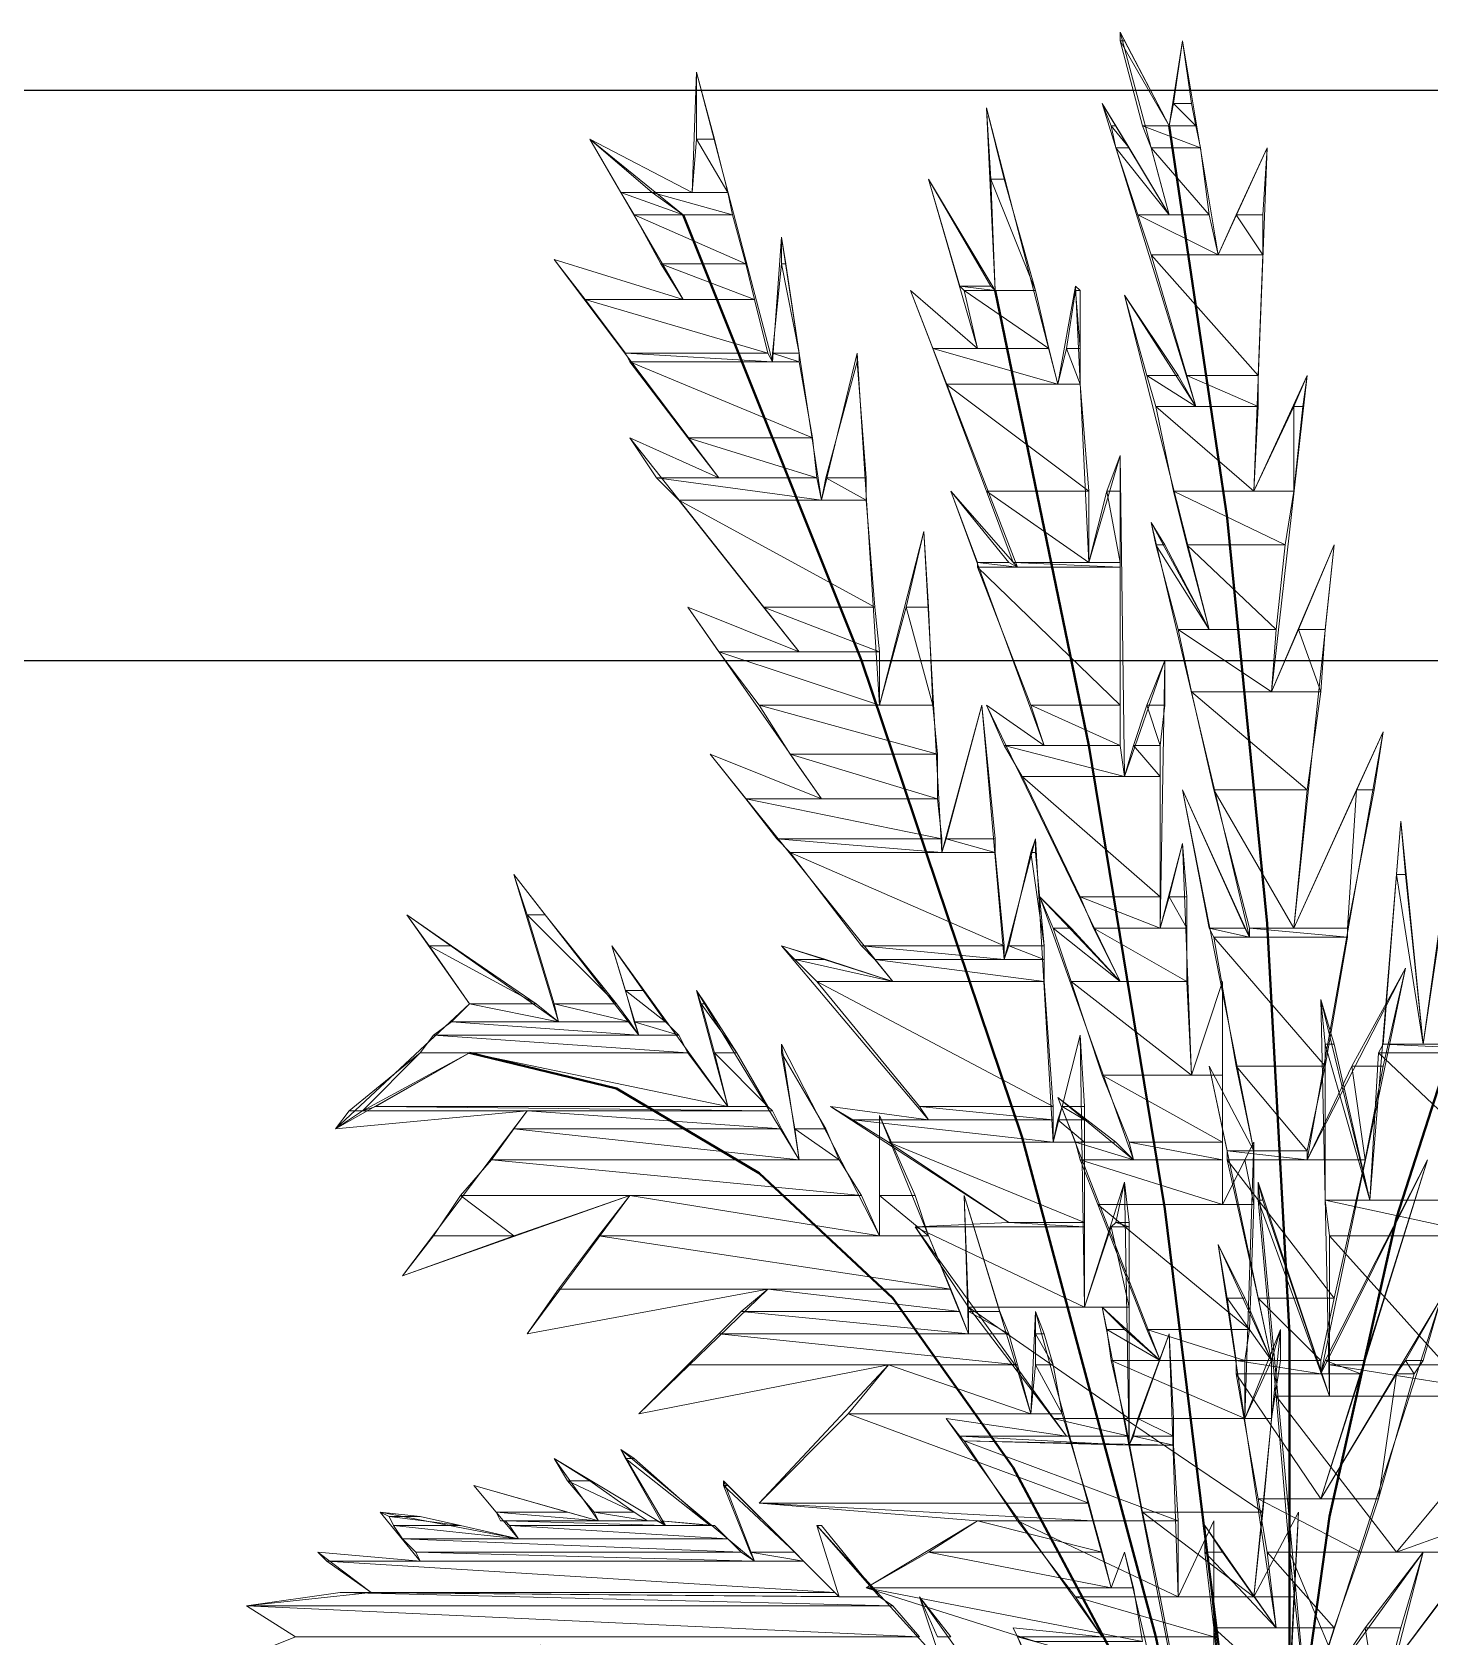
# Model space of a CAD drawing. Header units: inches. Extents: x 2 to 859, y 1 to 607.
# Drawn here: x 134.23 to 154.63, y 511.84 to 535.25 of the extents above; entities that cross this region are included whole.
import ezdxf

# ---------------------------------------------------------------- set-up
doc = ezdxf.new("R2010")
doc.units = ezdxf.units.IN
doc.header["$MEASUREMENT"] = 0
doc.layers.add('PDF_Geometry', color=7, linetype='Continuous', true_color=0x00b8b8)

msp = doc.modelspace()

# ---------------------------------------------------------------- linework, layer by layer
at = {"layer": 'PDF_Geometry', "color": 52, "lineweight": 20, "true_color": 0xdddd00}
for points in [[(150.825, 533.886), (150.11, 535.252), (150.825, 532.585), (149.85, 534.211), (151.215, 529.789), (150.175, 531.415), (151.411, 526.537), (150.565, 528.098), (151.996, 522.05), (151.02, 524.196), (152.061, 518.928), (151.411, 520.164), (152.321, 515.871), (151.541, 517.562), (152.386, 511.969), (151.346, 513.465), (152.256, 504.23), (154.532, 513.075), (152.841, 510.733), (154.792, 516.782), (153.036, 513.855), (154.597, 518.798), (153.036, 515.676), (154.272, 521.594), (152.841, 518.798), (153.947, 525.041), (152.646, 522.18), (153.232, 527.773), (152.321, 525.627), (152.841, 530.244), (152.061, 528.553), (152.256, 533.561), (151.541, 532), (151.02, 535.122), (150.825, 533.886)], [(151.476, 509.433), (151.476, 513.53), (150.955, 512.424), (150.825, 516.261), (150.24, 514.636), (150.175, 518.473), (149.59, 516.652), (149.525, 520.619), (149.134, 519.058), (148.874, 523.48), (148.419, 521.724), (148.094, 525.431), (147.508, 523.285), (147.248, 527.968), (146.598, 525.431), (146.273, 530.569), (145.752, 528.423), (145.167, 532.26), (145.037, 530.439), (143.931, 534.667), (143.866, 532.911), (142.371, 533.691), (143.736, 532.585)], [(143.736, 532.585), (142.371, 533.691), (143.736, 531.35), (141.85, 531.935), (144.257, 528.748), (142.956, 529.334), (145.427, 526.212), (143.801, 526.862), (145.752, 524.066), (144.127, 524.716), (146.793, 521.399), (145.167, 521.92), (147.313, 519.383), (145.883, 519.578), (148.484, 517.887), (147.118, 517.822), (149.329, 514.766), (147.573, 515.026), (149.85, 511.839), (148.549, 511.969), (152.256, 504.23)], [(152.841, 510.733), (152.126, 518.473), (153.167, 515.351), (153.036, 521.139), (153.752, 518.212), (154.207, 523.741), (154.532, 520.489), (155.313, 525.757)], [(156.678, 516.131), (154.142, 513.075), (155.768, 513.66), (152.971, 509.953)], [(148.809, 510.148), (147.183, 512.424), (147.508, 511.449), (145.687, 513.465), (146.013, 512.424), (144.322, 514.115), (144.777, 512.945), (142.826, 514.571), (143.476, 513.465), (141.85, 514.44), (142.501, 513.53), (140.68, 514.05), (141.33, 513.27), (139.314, 513.66), (139.899, 512.945), (138.403, 513.075), (139.184, 512.489), (137.363, 512.294), (138.078, 511.839), (136.127, 511.059)]]:
    msp.add_lwpolyline(points, dxfattribs=at)
at = {"layer": 'PDF_Geometry', "color": 52, "lineweight": 0, "true_color": 0xdddd00}
for points in [[(150.11, 535.252), (150.11, 535.122), (150.175, 535.122), (150.11, 535.252)], [(150.435, 533.886), (150.825, 533.886), (150.11, 535.122), (150.435, 533.886)], [(150.825, 533.886), (150.11, 535.122), (150.175, 535.122), (150.825, 533.886)], [(151.02, 535.122), (150.89, 534.211), (151.15, 534.211), (151.02, 535.122)], [(143.931, 534.667), (143.931, 533.691), (144.192, 533.691), (143.931, 534.667)], [(149.85, 534.211), (149.98, 533.886), (150.045, 533.886), (149.85, 534.211)], [(150.825, 533.886), (151.215, 533.886), (150.89, 534.211), (150.825, 533.886)], [(151.215, 533.886), (150.89, 534.211), (151.15, 534.211), (151.215, 533.886)], [(150.045, 533.561), (150.24, 533.561), (149.98, 533.886), (150.045, 533.561)], [(150.24, 533.561), (149.98, 533.886), (150.045, 533.886), (150.24, 533.561)], [(150.565, 533.561), (151.281, 533.561), (150.435, 533.886), (150.565, 533.561)], [(151.281, 533.561), (150.435, 533.886), (151.215, 533.886), (151.281, 533.561)], [(142.826, 532.911), (143.281, 532.911), (142.371, 533.691), (142.826, 532.911)], [(143.281, 532.911), (142.371, 533.691), (143.866, 532.911), (143.281, 532.911)], [(143.866, 532.911), (144.387, 532.911), (143.931, 533.691), (143.866, 532.911)], [(144.387, 532.911), (143.931, 533.691), (144.192, 533.691), (144.387, 532.911)], [(150.37, 532.585), (150.825, 532.585), (150.045, 533.561), (150.37, 532.585)], [(150.825, 532.585), (150.045, 533.561), (150.24, 533.561), (150.825, 532.585)], [(150.825, 532.585), (151.411, 532.585), (150.565, 533.561), (150.825, 532.585)], [(151.411, 532.585), (150.565, 533.561), (151.281, 533.561), (151.411, 532.585)], [(152.256, 533.561), (151.801, 532.585), (152.191, 532.585), (152.256, 533.561)], [(143.021, 532.585), (143.736, 532.585), (142.826, 532.911), (143.021, 532.585)], [(143.736, 532.585), (142.826, 532.911), (143.281, 532.911), (143.736, 532.585)], [(143.736, 532.585), (144.452, 532.585), (143.281, 532.911), (143.736, 532.585)], [(144.452, 532.585), (143.281, 532.911), (144.387, 532.911), (144.452, 532.585)], [(143.411, 531.87), (144.647, 531.87), (143.021, 532.585), (143.411, 531.87)], [(144.647, 531.87), (143.021, 532.585), (144.452, 532.585), (144.647, 531.87)], [(150.565, 532), (151.541, 532), (150.37, 532.585), (150.565, 532)], [(151.541, 532), (150.37, 532.585), (151.411, 532.585), (151.541, 532)], [(151.541, 532), (152.191, 532), (151.801, 532.585), (151.541, 532)], [(152.191, 532), (151.801, 532.585), (152.191, 532.585), (152.191, 532)], [(145.167, 532.26), (145.167, 531.87), (145.232, 531.87), (145.167, 532.26)], [(151.085, 530.244), (152.126, 530.244), (150.565, 532), (151.085, 530.244)], [(152.126, 530.244), (150.565, 532), (152.191, 532), (152.126, 530.244)], [(141.85, 531.935), (142.306, 531.35), (143.736, 531.35), (141.85, 531.935)], [(143.736, 531.35), (144.777, 531.35), (143.411, 531.87), (143.736, 531.35)], [(144.777, 531.35), (143.411, 531.87), (144.647, 531.87), (144.777, 531.35)], [(145.037, 530.569), (145.427, 530.569), (145.167, 531.87), (145.037, 530.569)], [(145.427, 530.569), (145.167, 531.87), (145.232, 531.87), (145.427, 530.569)], [(142.891, 530.569), (144.972, 530.569), (142.306, 531.35), (142.891, 530.569)], [(144.972, 530.569), (142.306, 531.35), (144.777, 531.35), (144.972, 530.569)], [(150.175, 531.415), (150.5, 530.244), (150.955, 530.244), (150.175, 531.415)], [(142.956, 530.439), (145.037, 530.439), (142.891, 530.569), (142.956, 530.439)], [(145.037, 530.439), (142.891, 530.569), (144.972, 530.569), (145.037, 530.439)], [(145.037, 530.439), (145.427, 530.439), (145.037, 530.569), (145.037, 530.439)], [(145.427, 530.439), (145.037, 530.569), (145.427, 530.569), (145.427, 530.439)], [(146.273, 530.569), (146.273, 530.439), (146.273, 530.439), (146.273, 530.569)], [(143.801, 529.334), (145.622, 529.334), (142.956, 530.439), (143.801, 529.334)], [(145.622, 529.334), (142.956, 530.439), (145.427, 530.439), (145.622, 529.334)], [(145.817, 528.748), (146.403, 528.748), (146.273, 530.439), (145.817, 528.748)], [(146.403, 528.748), (146.273, 530.439), (146.403, 528.748)], [(150.63, 529.789), (151.215, 529.789), (150.5, 530.244), (150.63, 529.789)], [(151.215, 529.789), (150.5, 530.244), (150.955, 530.244), (151.215, 529.789)], [(151.215, 529.789), (152.126, 529.789), (151.085, 530.244), (151.215, 529.789)], [(152.126, 529.789), (151.085, 530.244), (152.126, 530.244), (152.126, 529.789)], [(152.841, 530.244), (152.646, 529.789), (152.776, 529.789), (152.841, 530.244)], [(150.89, 528.553), (152.061, 528.553), (150.63, 529.789), (150.89, 528.553)], [(152.061, 528.553), (150.63, 529.789), (152.126, 529.789), (152.061, 528.553)], [(152.061, 528.553), (152.646, 528.553), (152.646, 529.789), (152.061, 528.553)], [(152.646, 528.553), (152.646, 529.789), (152.776, 529.789), (152.646, 528.553)], [(142.956, 529.334), (143.346, 528.748), (144.257, 528.748), (142.956, 529.334)], [(144.257, 528.748), (145.687, 528.748), (143.801, 529.334), (144.257, 528.748)], [(145.687, 528.748), (143.801, 529.334), (145.622, 529.334), (145.687, 528.748)], [(143.671, 528.423), (145.752, 528.423), (143.346, 528.748), (143.671, 528.423)], [(145.752, 528.423), (143.346, 528.748), (145.687, 528.748), (145.752, 528.423)], [(145.752, 528.423), (146.403, 528.423), (145.817, 528.748), (145.752, 528.423)], [(146.403, 528.423), (145.817, 528.748), (146.403, 528.748), (146.403, 528.423)], [(151.085, 527.773), (152.516, 527.773), (150.89, 528.553), (151.085, 527.773)], [(152.516, 527.773), (150.89, 528.553), (152.646, 528.553), (152.516, 527.773)], [(144.907, 526.862), (146.533, 526.862), (143.671, 528.423), (144.907, 526.862)], [(146.533, 526.862), (143.671, 528.423), (146.403, 528.423), (146.533, 526.862)], [(147.248, 527.968), (146.988, 526.862), (147.313, 526.862), (147.248, 527.968)], [(150.565, 528.098), (150.63, 527.773), (150.76, 527.773), (150.565, 528.098)], [(150.955, 526.537), (151.411, 526.537), (150.63, 527.773), (150.955, 526.537)], [(151.411, 526.537), (150.63, 527.773), (150.76, 527.773), (151.411, 526.537)], [(151.411, 526.537), (152.386, 526.537), (151.085, 527.773), (151.411, 526.537)], [(152.386, 526.537), (151.085, 527.773), (152.516, 527.773), (152.386, 526.537)], [(153.232, 527.773), (152.711, 526.537), (153.102, 526.537), (153.232, 527.773)], [(143.801, 526.862), (144.257, 526.212), (145.427, 526.212), (143.801, 526.862)], [(145.427, 526.212), (146.598, 526.212), (144.907, 526.862), (145.427, 526.212)], [(146.598, 526.212), (144.907, 526.862), (146.533, 526.862), (146.598, 526.212)], [(146.598, 525.432), (147.378, 525.432), (146.988, 526.862), (146.598, 525.432)], [(147.378, 525.432), (146.988, 526.862), (147.313, 526.862), (147.378, 525.432)], [(151.15, 525.627), (152.321, 525.627), (150.955, 526.537), (151.15, 525.627)], [(152.321, 525.627), (150.955, 526.537), (152.386, 526.537), (152.321, 525.627)], [(152.321, 525.627), (153.036, 525.627), (152.711, 526.537), (152.321, 525.627)], [(153.036, 525.627), (152.711, 526.537), (153.102, 526.537), (153.036, 525.627)], [(144.842, 525.432), (146.598, 525.432), (144.257, 526.212), (144.842, 525.432)], [(146.598, 525.432), (144.257, 526.212), (146.598, 526.212), (146.598, 525.432)], [(151.476, 524.196), (152.841, 524.196), (151.15, 525.627), (151.476, 524.196)], [(152.841, 524.196), (151.15, 525.627), (153.036, 525.627), (152.841, 524.196)], [(144.842, 525.432), (146.598, 525.432), (146.598, 525.432), (144.842, 525.432)], [(146.598, 525.432), (146.598, 525.432), (144.842, 525.432), (146.598, 525.432)], [(145.297, 524.716), (147.443, 524.716), (144.842, 525.431), (145.297, 524.716)], [(147.443, 524.716), (144.842, 525.431), (147.378, 525.431), (147.443, 524.716)], [(146.598, 525.432), (147.378, 525.432), (147.378, 525.432), (146.598, 525.432)], [(147.378, 525.432), (147.378, 525.432), (146.598, 525.432), (147.378, 525.432)], [(147.573, 523.48), (148.289, 523.48), (148.094, 525.432), (147.573, 523.48)], [(148.094, 525.432), (148.094, 525.432), (148.094, 525.432)], [(148.289, 523.48), (148.094, 525.432), (148.289, 523.48)], [(153.947, 525.041), (153.557, 524.196), (153.817, 524.196), (153.947, 525.041)], [(144.127, 524.716), (144.647, 524.066), (145.752, 524.066), (144.127, 524.716)], [(145.752, 524.066), (147.443, 524.066), (145.297, 524.716), (145.752, 524.066)], [(147.443, 524.066), (145.297, 524.716), (147.443, 524.716), (147.443, 524.066)], [(145.102, 523.48), (147.508, 523.48), (144.647, 524.066), (145.102, 523.48)], [(147.508, 523.48), (144.647, 524.066), (147.443, 524.066), (147.508, 523.48)], [(151.02, 524.196), (151.411, 522.18), (151.931, 522.18), (151.02, 524.196)], [(151.996, 522.18), (152.646, 522.18), (151.476, 524.196), (151.996, 522.18)], [(152.646, 522.18), (151.476, 524.196), (152.841, 524.196), (152.646, 522.18)], [(152.646, 522.18), (153.427, 522.18), (153.557, 524.196), (152.646, 522.18)], [(153.427, 522.18), (153.557, 524.196), (153.817, 524.196), (153.427, 522.18)], [(154.207, 523.741), (154.142, 522.96), (154.272, 522.96), (154.207, 523.741)], [(145.297, 523.285), (147.508, 523.285), (145.102, 523.48), (145.297, 523.285)], [(147.508, 523.285), (145.102, 523.48), (147.508, 523.48), (147.508, 523.285)], [(146.338, 521.92), (148.419, 521.92), (145.297, 523.285), (146.338, 521.92)], [(148.419, 521.92), (145.297, 523.285), (148.289, 523.285), (148.419, 521.92)], [(147.508, 523.285), (148.289, 523.285), (147.573, 523.48), (147.508, 523.285)], [(148.289, 523.285), (147.573, 523.48), (148.289, 523.48), (148.289, 523.285)], [(148.484, 521.92), (149.004, 521.92), (148.809, 523.285), (148.484, 521.92)], [(148.874, 523.48), (148.809, 523.285), (148.874, 523.285), (148.874, 523.48)], [(149.004, 521.92), (148.809, 523.285), (148.874, 523.285), (149.004, 521.92)], [(153.947, 520.489), (154.532, 520.489), (154.142, 522.96), (153.947, 520.489)], [(154.532, 520.489), (154.142, 522.96), (154.272, 522.96), (154.532, 520.489)], [(154.532, 520.489), (156.744, 520.489), (154.792, 522.375), (154.532, 520.489)], [(151.476, 522.05), (151.996, 522.05), (151.411, 522.18), (151.476, 522.05)], [(151.996, 522.05), (151.411, 522.18), (151.931, 522.18), (151.996, 522.05)], [(151.996, 522.05), (153.427, 522.05), (151.996, 522.18), (151.996, 522.05)], [(153.427, 522.05), (151.996, 522.18), (153.427, 522.18), (153.427, 522.05)], [(145.167, 521.92), (145.362, 521.724), (145.817, 521.724), (145.167, 521.92)], [(146.533, 521.724), (148.419, 521.724), (146.338, 521.92), (146.533, 521.724)], [(148.419, 521.724), (146.338, 521.92), (148.419, 521.92), (148.419, 521.724)], [(148.419, 521.724), (149.004, 521.724), (148.484, 521.92), (148.419, 521.724)], [(149.004, 521.724), (148.484, 521.92), (149.004, 521.92), (149.004, 521.724)], [(151.801, 520.164), (153.102, 520.164), (151.476, 522.05), (151.801, 520.164)], [(153.102, 520.164), (151.476, 522.05), (153.427, 522.05), (153.102, 520.164)], [(145.687, 521.399), (146.793, 521.399), (145.362, 521.724), (145.687, 521.399)], [(146.793, 521.399), (145.362, 521.724), (145.817, 521.724), (146.793, 521.399)], [(146.793, 521.399), (149.004, 521.399), (146.533, 521.724), (146.793, 521.399)], [(149.004, 521.399), (146.533, 521.724), (149.004, 521.724), (149.004, 521.399)], [(154.272, 521.594), (153.492, 520.164), (153.947, 520.164), (154.272, 521.594)], [(147.183, 519.578), (149.134, 519.578), (145.687, 521.399), (147.183, 519.578)], [(149.134, 519.578), (145.687, 521.399), (149.004, 521.399), (149.134, 519.578)], [(153.036, 521.139), (153.102, 520.489), (153.232, 520.489), (153.036, 521.139)], [(149.525, 520.619), (149.264, 519.578), (149.59, 519.578), (149.525, 520.619)], [(153.102, 518.212), (153.752, 518.212), (153.102, 520.489), (153.102, 518.212)], [(153.752, 518.212), (153.102, 520.489), (153.232, 520.489), (153.752, 518.212)], [(153.882, 520.359), (156.613, 520.359), (153.947, 520.489), (153.882, 520.359)], [(156.613, 520.359), (153.947, 520.489), (156.744, 520.489), (156.613, 520.359)], [(153.752, 518.212), (156.158, 518.212), (153.882, 520.359), (153.752, 518.212)], [(156.158, 518.212), (153.882, 520.359), (158.565, 520.359), (156.158, 518.212)], [(151.411, 520.164), (151.671, 518.928), (152.061, 518.928), (151.411, 520.164)], [(152.061, 518.928), (152.841, 518.928), (151.801, 520.164), (152.061, 518.928)], [(152.841, 518.928), (151.801, 520.164), (153.102, 520.164), (152.841, 518.928)], [(152.841, 518.798), (153.687, 518.798), (153.492, 520.164), (152.841, 518.798)], [(153.687, 518.798), (153.492, 520.164), (153.947, 520.164), (153.687, 518.798)], [(145.883, 519.578), (146.208, 519.383), (147.313, 519.383), (145.883, 519.578)], [(147.313, 519.383), (149.134, 519.383), (147.183, 519.578), (147.313, 519.383)], [(149.134, 519.383), (147.183, 519.578), (149.134, 519.578), (149.134, 519.383)], [(149.199, 519.383), (149.59, 519.383), (149.264, 519.578), (149.199, 519.383)], [(149.59, 519.383), (149.264, 519.578), (149.59, 519.578), (149.59, 519.383)], [(146.728, 519.058), (149.134, 519.058), (146.208, 519.383), (146.728, 519.058)], [(149.134, 519.058), (146.208, 519.383), (149.134, 519.383), (149.134, 519.058)], [(149.134, 519.058), (149.59, 519.058), (149.199, 519.383), (149.134, 519.058)], [(149.59, 519.058), (149.199, 519.383), (149.59, 519.383), (149.59, 519.058)], [(148.484, 517.887), (149.59, 517.887), (146.728, 519.058), (148.484, 517.887)], [(149.59, 517.887), (146.728, 519.058), (149.59, 519.058), (149.59, 517.887)], [(151.671, 518.798), (152.841, 518.798), (151.671, 518.928), (151.671, 518.798)], [(152.841, 518.798), (151.671, 518.928), (152.841, 518.928), (152.841, 518.798)], [(151.671, 518.798), (152.841, 518.798), (152.841, 518.798), (151.671, 518.798)], [(152.841, 518.798), (152.841, 518.798), (151.671, 518.798), (152.841, 518.798)], [(152.126, 516.782), (153.232, 516.782), (151.671, 518.798), (152.126, 516.782)], [(153.232, 516.782), (151.671, 518.798), (153.687, 518.798), (153.232, 516.782)], [(152.841, 518.798), (153.687, 518.798), (153.687, 518.798), (152.841, 518.798)], [(153.687, 518.798), (153.687, 518.798), (152.841, 518.798), (153.687, 518.798)], [(153.102, 515.871), (153.687, 515.871), (154.597, 518.798), (153.102, 515.871)], [(153.687, 515.871), (154.597, 518.798), (153.687, 515.871)], [(154.597, 518.798), (154.597, 518.798), (154.597, 518.798)], [(150.175, 518.473), (150.045, 517.887), (150.24, 517.887), (150.175, 518.473)], [(152.126, 518.473), (152.126, 518.213), (152.191, 518.213), (152.126, 518.473)], [(152.386, 515.351), (153.167, 515.351), (152.126, 518.213), (152.386, 515.351)], [(153.167, 515.351), (152.126, 518.213), (152.191, 518.213), (153.167, 515.351)], [(153.167, 517.692), (155.508, 517.692), (153.102, 518.212), (153.167, 517.692)], [(155.508, 517.692), (153.102, 518.212), (156.158, 518.212), (155.508, 517.692)], [(147.118, 517.822), (149.59, 517.822), (148.484, 517.887), (147.118, 517.822)], [(147.899, 516.652), (149.59, 516.652), (147.118, 517.822), (147.899, 516.652)], [(149.59, 516.652), (147.118, 517.822), (149.59, 517.822), (149.59, 516.652)], [(149.59, 517.822), (148.484, 517.887), (149.59, 517.887), (149.59, 517.822)], [(149.59, 516.652), (150.24, 516.652), (149.98, 517.822), (149.59, 516.652)], [(149.98, 517.822), (150.24, 517.822), (150.045, 517.887), (149.98, 517.822)], [(150.24, 516.652), (149.98, 517.822), (150.24, 517.822), (150.24, 516.652)], [(150.24, 517.822), (150.045, 517.887), (150.24, 517.887), (150.24, 517.822)], [(153.167, 515.806), (154.857, 515.806), (153.167, 517.692), (153.167, 515.806)], [(154.857, 515.806), (153.167, 517.692), (157.329, 517.692), (154.857, 515.806)], [(151.541, 517.562), (151.671, 516.782), (151.931, 516.782), (151.541, 517.562)], [(151.801, 515.871), (152.321, 515.871), (151.671, 516.782), (151.801, 515.871)], [(152.321, 515.871), (151.671, 516.782), (151.931, 516.782), (152.321, 515.871)], [(152.321, 515.871), (153.036, 515.871), (152.126, 516.782), (152.321, 515.871)], [(153.036, 515.871), (152.126, 516.782), (153.232, 516.782), (153.036, 515.871)], [(154.792, 516.782), (154.272, 515.871), (154.532, 515.871), (154.792, 516.782)], [(149.134, 515.026), (150.24, 515.026), (147.899, 516.652), (149.134, 515.026)], [(150.24, 515.026), (147.899, 516.652), (150.24, 516.652), (150.24, 515.026)], [(150.825, 516.261), (150.37, 515.026), (150.89, 515.026), (150.825, 516.261)], [(151.801, 515.676), (153.036, 515.676), (151.801, 515.871), (151.801, 515.676)], [(153.036, 515.676), (151.801, 515.871), (153.036, 515.871), (153.036, 515.676)], [(153.036, 515.676), (153.622, 515.676), (153.102, 515.871), (153.036, 515.676)], [(153.622, 515.676), (153.102, 515.871), (153.687, 515.871), (153.622, 515.676)], [(153.167, 515.351), (156.028, 515.351), (153.167, 515.806), (153.167, 515.351)], [(156.028, 515.351), (153.167, 515.806), (156.353, 515.806), (156.028, 515.351)], [(154.142, 515.676), (154.402, 515.676), (154.272, 515.871), (154.142, 515.676)], [(154.402, 515.676), (154.272, 515.871), (154.532, 515.871), (154.402, 515.676)], [(152.126, 513.855), (153.036, 513.855), (151.801, 515.676), (152.126, 513.855)], [(153.036, 513.855), (151.801, 515.676), (153.622, 515.676), (153.036, 513.855)], [(153.036, 513.855), (153.882, 513.855), (154.142, 515.676), (153.036, 513.855)], [(153.882, 513.855), (154.142, 515.676), (154.402, 515.676), (153.882, 513.855)], [(152.581, 513.075), (154.142, 513.075), (152.386, 515.351), (152.581, 513.075)], [(154.142, 513.075), (152.386, 515.351), (156.028, 515.351), (154.142, 513.075)], [(147.573, 515.026), (147.769, 514.766), (149.329, 514.766), (147.573, 515.026)], [(149.329, 514.766), (150.24, 514.766), (149.134, 515.026), (149.329, 514.766)], [(150.24, 514.766), (149.134, 515.026), (150.24, 515.026), (150.24, 514.766)], [(150.305, 514.766), (150.89, 514.766), (150.37, 515.026), (150.305, 514.766)], [(150.89, 514.766), (150.37, 515.026), (150.89, 515.026), (150.89, 514.766)], [(147.834, 514.701), (150.24, 514.636), (147.769, 514.766), (147.834, 514.701)], [(150.24, 514.636), (147.769, 514.766), (150.24, 514.766), (150.24, 514.636)], [(148.614, 513.53), (150.955, 513.53), (147.834, 514.701), (148.614, 513.53)], [(150.955, 513.53), (147.834, 514.701), (150.89, 514.636), (150.955, 513.53)], [(150.24, 514.636), (150.89, 514.636), (150.305, 514.766), (150.24, 514.636)], [(150.89, 514.636), (150.305, 514.766), (150.89, 514.766), (150.89, 514.636)], [(141.85, 514.44), (142.045, 514.115), (142.371, 514.115), (141.85, 514.44)], [(142.826, 514.571), (142.891, 514.44), (143.021, 514.44), (142.826, 514.571)], [(143.411, 513.53), (144.127, 513.465), (142.891, 514.44), (143.411, 513.53)], [(144.127, 513.465), (142.891, 514.44), (143.021, 514.44), (144.127, 513.465)], [(140.68, 514.05), (141.005, 513.66), (142.045, 513.66), (140.68, 514.05)], [(142.436, 513.66), (143.021, 513.66), (142.045, 514.115), (142.436, 513.66)], [(143.021, 513.66), (142.045, 514.115), (142.371, 514.115), (143.021, 513.66)], [(144.322, 514.115), (144.322, 514.05), (144.387, 514.05), (144.322, 514.115)], [(144.712, 513.075), (145.362, 513.075), (144.322, 514.05), (144.712, 513.075)], [(145.362, 513.075), (144.322, 514.05), (144.387, 514.05), (145.362, 513.075)], [(152.256, 513.075), (153.622, 513.075), (152.126, 513.855), (152.256, 513.075)], [(153.622, 513.075), (152.126, 513.855), (153.882, 513.855), (153.622, 513.075)], [(139.314, 513.66), (139.444, 513.595), (139.899, 513.595), (139.314, 513.66)], [(139.509, 513.465), (140.485, 513.465), (139.444, 513.595), (139.509, 513.465)], [(140.485, 513.465), (139.444, 513.595), (139.899, 513.595), (140.485, 513.465)], [(139.639, 513.27), (141.33, 513.27), (139.509, 513.465), (139.639, 513.27)], [(141.33, 513.27), (139.509, 513.465), (140.485, 513.465), (141.33, 513.27)], [(141.07, 513.53), (142.501, 513.53), (141.005, 513.66), (141.07, 513.53)], [(142.501, 513.53), (141.005, 513.66), (142.045, 513.66), (142.501, 513.53)], [(141.135, 513.53), (143.346, 513.53), (141.07, 513.53), (141.135, 513.53)], [(143.346, 513.53), (141.07, 513.53), (143.216, 513.53), (143.346, 513.53)], [(141.2, 513.465), (143.476, 513.465), (141.135, 513.53), (141.2, 513.465)], [(143.476, 513.465), (141.135, 513.53), (143.346, 513.53), (143.476, 513.465)], [(141.33, 513.27), (144.387, 513.27), (141.2, 513.465), (141.33, 513.27)], [(144.387, 513.27), (141.2, 513.465), (144.192, 513.465), (144.387, 513.27)], [(142.501, 513.53), (143.216, 513.53), (142.436, 513.66), (142.501, 513.53)], [(143.216, 513.53), (142.436, 513.66), (143.021, 513.66), (143.216, 513.53)], [(143.476, 513.465), (144.192, 513.465), (143.411, 513.53), (143.476, 513.465)], [(144.192, 513.465), (143.411, 513.53), (144.127, 513.465), (144.192, 513.465)], [(145.687, 513.465), (145.752, 513.465), (145.752, 513.465), (145.687, 513.465)], [(146.013, 512.424), (146.598, 512.424), (145.687, 513.465), (146.013, 512.424)], [(146.598, 512.424), (145.687, 513.465), (145.752, 513.465), (146.598, 512.424)], [(149.459, 512.424), (150.955, 512.424), (148.614, 513.53), (149.459, 512.424)], [(150.955, 512.424), (148.614, 513.53), (150.955, 513.53), (150.955, 512.424)], [(151.476, 513.53), (150.955, 512.424), (151.476, 512.424), (151.476, 513.53)], [(151.346, 513.465), (151.346, 513.075), (151.606, 513.075), (151.346, 513.465)], [(155.768, 513.66), (154.142, 513.075), (155.313, 513.075), (155.768, 513.66)], [(139.834, 513.075), (144.582, 513.075), (139.639, 513.27), (139.834, 513.075)], [(144.582, 513.075), (139.639, 513.27), (144.387, 513.27), (144.582, 513.075)], [(138.403, 513.075), (138.533, 512.945), (139.899, 512.945), (138.403, 513.075)], [(139.899, 512.945), (144.777, 512.945), (139.834, 513.075), (139.899, 512.945)], [(144.777, 512.945), (139.834, 513.075), (144.582, 513.075), (144.777, 512.945)], [(144.777, 512.945), (145.492, 512.945), (144.712, 513.075), (144.777, 512.945)], [(145.492, 512.945), (144.712, 513.075), (145.362, 513.075), (145.492, 512.945)], [(151.476, 511.969), (152.386, 511.969), (151.346, 513.075), (151.476, 511.969)], [(152.386, 511.969), (151.346, 513.075), (151.606, 513.075), (152.386, 511.969)], [(152.386, 511.969), (153.232, 511.969), (152.256, 513.075), (152.386, 511.969)], [(153.232, 511.969), (152.256, 513.075), (153.622, 513.075), (153.232, 511.969)], [(152.841, 510.733), (153.557, 510.733), (152.581, 513.075), (152.841, 510.733)], [(153.557, 510.733), (152.581, 513.075), (155.313, 513.075), (153.557, 510.733)], [(154.532, 513.075), (153.687, 511.969), (154.207, 511.969), (154.532, 513.075)], [(138.533, 512.945), (139.899, 512.945), (139.899, 512.945), (138.533, 512.945)], [(139.899, 512.945), (139.899, 512.945), (138.533, 512.945), (139.899, 512.945)], [(139.184, 512.489), (145.948, 512.489), (138.533, 512.945), (139.184, 512.489)], [(145.948, 512.489), (138.533, 512.945), (145.492, 512.945), (145.948, 512.489)], [(139.899, 512.945), (145.492, 512.945), (145.492, 512.945), (139.899, 512.945)], [(145.492, 512.945), (145.492, 512.945), (139.899, 512.945), (145.492, 512.945)], [(137.363, 512.294), (146.793, 512.294), (138.729, 512.489), (137.363, 512.294)], [(138.078, 511.839), (147.183, 511.839), (137.363, 512.294), (138.078, 511.839)], [(147.183, 511.839), (137.363, 512.294), (146.793, 512.294), (147.183, 511.839)], [(138.729, 512.489), (146.013, 512.424), (139.184, 512.489), (138.729, 512.489)], [(138.729, 512.489), (146.013, 512.424), (146.013, 512.424), (138.729, 512.489)], [(146.013, 512.424), (146.013, 512.424), (138.729, 512.489), (146.013, 512.424)], [(146.793, 512.294), (138.729, 512.489), (146.598, 512.424), (146.793, 512.294)], [(146.013, 512.424), (139.184, 512.489), (145.948, 512.489), (146.013, 512.424)], [(146.013, 512.424), (146.598, 512.424), (146.598, 512.424), (146.013, 512.424)], [(146.598, 512.424), (146.598, 512.424), (146.013, 512.424), (146.598, 512.424)], [(147.183, 512.424), (147.183, 512.424), (147.183, 512.424)], [(147.443, 511.839), (147.639, 511.839), (147.183, 512.424), (147.443, 511.839)], [(147.639, 511.839), (147.183, 512.424), (147.639, 511.839)], [(149.85, 511.839), (151.476, 511.839), (149.46, 512.424), (149.85, 511.839)], [(151.476, 511.839), (149.46, 512.424), (151.476, 512.424), (151.476, 511.839)], [(148.549, 511.969), (148.614, 511.839), (149.85, 511.839), (148.549, 511.969)], [(148.939, 511.059), (151.476, 511.059), (148.614, 511.839), (148.939, 511.059)], [(151.476, 511.059), (148.614, 511.839), (151.476, 511.839), (151.476, 511.059)], [(151.606, 510.733), (152.841, 510.733), (151.476, 511.969), (151.606, 510.733)], [(152.841, 510.733), (151.476, 511.969), (153.232, 511.969), (152.841, 510.733)], [(152.841, 510.733), (153.882, 510.733), (153.687, 511.969), (152.841, 510.733)], [(153.882, 510.733), (153.687, 511.969), (154.207, 511.969), (153.882, 510.733)]]:
    msp.add_lwpolyline(points, dxfattribs=at)
at = {"layer": 'PDF_Geometry', "color": 7, "lineweight": 25}
for points in [[(51.906, 534.406), (692.443, 534.406)], [(51.906, 526.082), (372.142, 526.082)]]:
    msp.add_lwpolyline(points, dxfattribs=at)
at = {"layer": 'PDF_Geometry', "color": 172, "lineweight": 20, "true_color": 0x0000b8}
for points in [[(148.289, 531.48), (147.313, 533.106), (148.029, 530.634), (147.053, 531.48), (148.614, 527.448), (147.639, 528.553), (149.004, 524.846), (148.159, 525.432), (150.11, 521.399), (148.939, 522.635), (150.305, 518.798), (149.199, 519.708), (150.695, 515.871), (149.85, 516.652), (152.256, 504.23), (152.711, 513.66), (152.061, 512.424), (152.451, 516.326), (151.931, 515.026), (152.061, 519.058), (151.606, 518.147), (151.606, 521.399), (151.15, 520.034), (151.02, 523.415), (150.695, 522.18), (150.76, 526.082), (150.175, 524.391), (150.11, 529.073), (149.655, 527.513), (149.459, 531.545), (149.199, 530.114), (148.159, 534.146), (148.289, 531.48)], [(152.256, 504.23), (150.175, 513.075), (149.98, 512.554), (148.874, 516.587), (148.809, 515.091), (147.834, 518.278), (147.899, 516.261), (146.598, 519.448), (146.598, 517.692), (145.167, 520.489), (145.427, 518.798), (143.931, 521.269), (144.387, 519.578), (142.696, 521.92), (143.086, 520.619), (141.265, 522.96), (141.915, 520.814), (139.704, 522.375), (140.615, 521.074), (138.664, 519.253), (140.615, 520.359)], [(140.615, 520.359), (138.664, 519.253), (141.46, 519.513), (139.639, 517.107), (142.956, 518.278), (141.46, 516.261), (144.972, 516.912), (143.086, 515.091), (146.728, 515.806), (144.842, 513.79), (148.029, 513.53), (146.403, 512.554), (148.874, 511.774)]]:
    msp.add_lwpolyline(points, dxfattribs=at)
at = {"layer": 'PDF_Geometry', "color": 172, "lineweight": 0, "true_color": 0x0000b8}
for points in [[(148.159, 534.146), (148.224, 533.106), (148.419, 533.106), (148.159, 534.146)], [(147.313, 533.106), (147.769, 531.545), (148.224, 531.545), (147.313, 533.106)], [(148.289, 531.48), (148.874, 531.48), (148.224, 533.106), (148.289, 531.48)], [(148.874, 531.48), (148.224, 533.106), (148.419, 533.106), (148.874, 531.48)], [(147.053, 531.48), (147.378, 530.634), (148.029, 530.634), (147.053, 531.48)], [(147.834, 531.48), (148.289, 531.48), (147.769, 531.545), (147.834, 531.48)], [(148.289, 531.48), (147.769, 531.545), (148.224, 531.545), (148.289, 531.48)], [(147.834, 531.48), (148.874, 531.48), (148.874, 531.48), (147.834, 531.48)], [(148.874, 531.48), (148.874, 531.48), (147.834, 531.48), (148.874, 531.48)], [(148.029, 530.634), (149.069, 530.634), (147.834, 531.48), (148.029, 530.634)], [(149.069, 530.634), (147.834, 531.48), (148.874, 531.48), (149.069, 530.634)], [(149.329, 530.634), (149.525, 530.634), (149.459, 531.48), (149.329, 530.634)], [(149.459, 531.545), (149.459, 531.48), (149.525, 531.48), (149.459, 531.545)], [(149.525, 530.634), (149.459, 531.48), (149.525, 531.48), (149.525, 530.634)], [(147.573, 530.114), (149.199, 530.114), (147.378, 530.634), (147.573, 530.114)], [(149.199, 530.114), (147.378, 530.634), (149.069, 530.634), (149.199, 530.114)], [(149.199, 530.114), (149.525, 530.114), (149.329, 530.634), (149.199, 530.114)], [(149.525, 530.114), (149.329, 530.634), (149.525, 530.634), (149.525, 530.114)], [(148.159, 528.553), (149.655, 528.553), (147.573, 530.114), (148.159, 528.553)], [(149.655, 528.553), (147.573, 530.114), (149.525, 530.114), (149.655, 528.553)], [(150.11, 529.073), (149.915, 528.553), (150.11, 528.553), (150.11, 529.073)], [(147.639, 528.553), (148.029, 527.513), (148.484, 527.513), (147.639, 528.553)], [(148.549, 527.513), (149.655, 527.513), (148.159, 528.553), (148.549, 527.513)], [(149.655, 527.513), (148.159, 528.553), (149.655, 528.553), (149.655, 527.513)], [(149.655, 527.513), (150.11, 527.513), (149.915, 528.553), (149.655, 527.513)], [(150.11, 527.513), (149.915, 528.553), (150.11, 528.553), (150.11, 527.513)], [(148.029, 527.448), (148.614, 527.448), (148.029, 527.513), (148.029, 527.448)], [(148.614, 527.448), (148.029, 527.513), (148.484, 527.513), (148.614, 527.448)], [(148.614, 527.448), (150.11, 527.448), (148.549, 527.513), (148.614, 527.448)], [(150.11, 527.448), (148.549, 527.513), (150.11, 527.513), (150.11, 527.448)], [(148.809, 525.432), (150.11, 525.432), (148.029, 527.448), (148.809, 525.432)], [(150.11, 525.432), (148.029, 527.448), (150.11, 527.448), (150.11, 525.432)], [(150.76, 526.082), (150.5, 525.431), (150.76, 525.431), (150.76, 526.082)], [(148.159, 525.432), (148.419, 524.846), (149.004, 524.846), (148.159, 525.432)], [(149.004, 524.846), (150.11, 524.846), (148.809, 525.432), (149.004, 524.846)], [(150.11, 524.846), (148.809, 525.432), (150.11, 525.432), (150.11, 524.846)], [(150.305, 524.846), (150.695, 524.846), (150.5, 525.432), (150.305, 524.846)], [(150.695, 524.846), (150.5, 525.432), (150.76, 525.432), (150.695, 524.846)], [(148.679, 524.391), (150.175, 524.391), (148.419, 524.846), (148.679, 524.391)], [(150.175, 524.391), (148.419, 524.846), (150.11, 524.846), (150.175, 524.391)], [(150.175, 524.391), (150.695, 524.391), (150.305, 524.846), (150.175, 524.391)], [(150.695, 524.391), (150.305, 524.846), (150.695, 524.846), (150.695, 524.391)], [(149.525, 522.635), (150.695, 522.635), (148.679, 524.391), (149.525, 522.635)], [(150.695, 522.635), (148.679, 524.391), (150.695, 524.391), (150.695, 522.635)], [(151.02, 523.415), (150.825, 522.635), (151.085, 522.635), (151.02, 523.415)], [(141.265, 522.96), (141.46, 522.375), (141.72, 522.375), (141.265, 522.96)], [(148.939, 522.635), (149.134, 522.18), (149.394, 522.18), (148.939, 522.635)], [(149.72, 522.18), (150.695, 522.18), (149.525, 522.635), (149.72, 522.18)], [(150.695, 522.18), (149.525, 522.635), (150.695, 522.635), (150.695, 522.18)], [(150.695, 522.18), (151.085, 522.18), (150.825, 522.635), (150.695, 522.18)], [(151.085, 522.18), (150.825, 522.635), (151.085, 522.635), (151.085, 522.18)], [(139.704, 522.375), (140.029, 521.92), (140.354, 521.92), (139.704, 522.375)], [(141.85, 521.074), (142.761, 521.074), (141.46, 522.375), (141.85, 521.074)], [(142.761, 521.074), (141.46, 522.375), (141.72, 522.375), (142.761, 521.074)], [(149.394, 521.399), (150.11, 521.399), (149.134, 522.18), (149.394, 521.399)], [(150.11, 521.399), (149.134, 522.18), (149.394, 522.18), (150.11, 521.399)], [(150.11, 521.399), (151.085, 521.399), (149.72, 522.18), (150.11, 521.399)], [(151.085, 521.399), (149.72, 522.18), (151.085, 522.18), (151.085, 521.399)], [(140.615, 521.074), (141.59, 521.074), (140.029, 521.92), (140.615, 521.074)], [(141.59, 521.074), (140.029, 521.92), (140.354, 521.92), (141.59, 521.074)], [(142.696, 521.92), (142.891, 521.269), (143.151, 521.269), (142.696, 521.92)], [(143.021, 520.814), (143.476, 520.814), (142.891, 521.269), (143.021, 520.814)], [(143.476, 520.814), (142.891, 521.269), (143.151, 521.269), (143.476, 520.814)], [(143.931, 521.269), (143.996, 521.074), (144.062, 521.074), (143.931, 521.269)], [(149.394, 521.399), (150.11, 521.399), (150.11, 521.399), (149.394, 521.399)], [(150.11, 521.399), (150.11, 521.399), (149.394, 521.399), (150.11, 521.399)], [(149.85, 520.034), (151.15, 520.034), (149.394, 521.399), (149.85, 520.034)], [(151.15, 520.034), (149.394, 521.399), (151.085, 521.399), (151.15, 520.034)], [(150.11, 521.399), (151.085, 521.399), (151.085, 521.399), (150.11, 521.399)], [(151.085, 521.399), (151.085, 521.399), (150.11, 521.399), (151.085, 521.399)], [(151.15, 520.034), (151.606, 520.034), (151.606, 521.399), (151.15, 520.034)], [(151.606, 521.399), (151.606, 521.399), (151.606, 521.399)], [(151.606, 520.034), (151.606, 521.399), (151.606, 520.034)], [(140.354, 520.814), (141.915, 520.814), (140.615, 521.074), (140.354, 520.814)], [(141.915, 520.814), (140.615, 521.074), (141.59, 521.074), (141.915, 520.814)], [(141.915, 520.814), (142.956, 520.814), (141.85, 521.074), (141.915, 520.814)], [(142.956, 520.814), (141.85, 521.074), (142.761, 521.074), (142.956, 520.814)], [(144.192, 520.359), (144.517, 520.359), (143.996, 521.074), (144.192, 520.359)], [(144.517, 520.359), (143.996, 521.074), (144.062, 521.074), (144.517, 520.359)], [(140.094, 520.619), (143.086, 520.619), (140.354, 520.814), (140.094, 520.619)], [(143.086, 520.619), (140.354, 520.814), (142.956, 520.814), (143.086, 520.619)], [(143.086, 520.619), (143.671, 520.619), (143.021, 520.814), (143.086, 520.619)], [(143.671, 520.619), (143.021, 520.814), (143.476, 520.814), (143.671, 520.619)], [(139.899, 520.359), (143.801, 520.359), (140.094, 520.619), (139.899, 520.359)], [(143.801, 520.359), (140.094, 520.619), (143.671, 520.619), (143.801, 520.359)], [(145.167, 520.489), (145.167, 520.359), (145.167, 520.359), (145.167, 520.489)], [(138.859, 519.513), (139.054, 519.513), (139.899, 520.359), (138.859, 519.513)], [(139.054, 519.513), (139.899, 520.359), (140.615, 520.359), (139.054, 519.513)], [(139.249, 519.578), (144.387, 519.578), (140.615, 520.359), (139.249, 519.578)], [(144.387, 519.578), (140.615, 520.359), (143.801, 520.359), (144.387, 519.578)], [(144.387, 519.578), (144.972, 519.578), (144.192, 520.359), (144.387, 519.578)], [(144.972, 519.578), (144.192, 520.359), (144.517, 520.359), (144.972, 519.578)], [(145.362, 519.253), (145.817, 519.253), (145.167, 520.359), (145.362, 519.253)], [(145.817, 519.253), (145.167, 520.359), (145.817, 519.253)], [(150.24, 519.058), (151.606, 519.058), (149.85, 520.034), (150.24, 519.058)], [(151.606, 519.058), (149.85, 520.034), (151.606, 520.034), (151.606, 519.058)], [(139.054, 519.513), (145.037, 519.513), (139.249, 519.578), (139.054, 519.513)], [(145.037, 519.513), (139.249, 519.578), (144.972, 519.578), (145.037, 519.513)], [(149.199, 519.708), (149.459, 519.058), (150.045, 519.058), (149.199, 519.708)], [(138.664, 519.253), (138.859, 519.513), (139.054, 519.513), (138.664, 519.253)], [(139.054, 519.513), (141.46, 519.513), (138.664, 519.253), (139.054, 519.513)], [(138.859, 519.513), (139.054, 519.513), (139.054, 519.513), (138.859, 519.513)], [(139.054, 519.513), (139.054, 519.513), (138.859, 519.513), (139.054, 519.513)], [(139.054, 519.513), (145.037, 519.513), (145.037, 519.513), (139.054, 519.513)], [(145.037, 519.513), (145.037, 519.513), (139.054, 519.513), (145.037, 519.513)], [(141.265, 519.253), (145.167, 519.253), (141.46, 519.513), (141.265, 519.253)], [(145.167, 519.253), (141.46, 519.513), (145.037, 519.513), (145.167, 519.253)], [(146.598, 519.448), (146.598, 519.448), (146.598, 519.448)], [(146.598, 518.278), (147.118, 518.278), (146.598, 519.448), (146.598, 518.278)], [(147.118, 518.278), (146.598, 519.448), (147.118, 518.278)], [(140.94, 518.798), (145.427, 518.798), (141.265, 519.253), (140.94, 518.798)], [(145.427, 518.798), (141.265, 519.253), (145.167, 519.253), (145.427, 518.798)], [(145.427, 518.798), (146.013, 518.798), (145.362, 519.253), (145.427, 518.798)], [(146.013, 518.798), (145.362, 519.253), (145.817, 519.253), (146.013, 518.798)], [(149.525, 518.798), (150.305, 518.798), (149.46, 519.058), (149.525, 518.798)], [(150.305, 518.798), (149.46, 519.058), (150.045, 519.058), (150.305, 518.798)], [(150.305, 518.798), (151.606, 518.798), (150.24, 519.058), (150.305, 518.798)], [(151.606, 518.798), (150.24, 519.058), (151.606, 519.058), (151.606, 518.798)], [(152.061, 519.058), (151.931, 518.798), (152.061, 518.798), (152.061, 519.058)], [(140.485, 518.278), (146.338, 518.278), (140.94, 518.798), (140.485, 518.278)], [(146.338, 518.278), (140.94, 518.798), (146.013, 518.798), (146.338, 518.278)], [(149.785, 518.147), (151.606, 518.147), (149.525, 518.798), (149.785, 518.147)], [(151.606, 518.147), (149.525, 518.798), (151.606, 518.798), (151.606, 518.147)], [(151.606, 518.147), (152.061, 518.147), (151.931, 518.798), (151.606, 518.147)], [(152.061, 518.147), (151.931, 518.798), (152.061, 518.798), (152.061, 518.147)], [(140.094, 517.692), (141.265, 517.692), (140.485, 518.278), (140.094, 517.692)], [(141.265, 517.692), (140.485, 518.278), (142.956, 518.278), (141.265, 517.692)], [(142.501, 517.692), (146.598, 517.692), (142.956, 518.278), (142.501, 517.692)], [(146.598, 517.692), (142.956, 518.278), (146.338, 518.278), (146.598, 517.692)], [(146.598, 517.692), (147.313, 517.692), (146.598, 518.278), (146.598, 517.692)], [(147.313, 517.692), (146.598, 518.278), (147.118, 518.278), (147.313, 517.692)], [(147.834, 518.278), (147.834, 518.278), (147.834, 518.278)], [(147.899, 516.587), (148.354, 516.587), (147.834, 518.278), (147.899, 516.587)], [(148.354, 516.587), (147.834, 518.278), (148.354, 516.587)], [(150.5, 516.326), (151.996, 516.326), (149.785, 518.147), (150.5, 516.326)], [(151.996, 516.326), (149.785, 518.147), (152.061, 518.147), (151.996, 516.326)], [(140.094, 517.692), (141.265, 517.692), (139.639, 517.107), (140.094, 517.692)], [(141.915, 516.912), (147.639, 516.912), (142.501, 517.692), (141.915, 516.912)], [(147.639, 516.912), (142.501, 517.692), (147.313, 517.692), (147.639, 516.912)], [(141.46, 516.261), (141.46, 516.261), (141.915, 516.912), (141.46, 516.261)], [(141.46, 516.261), (141.915, 516.912), (144.972, 516.912), (141.46, 516.261)], [(144.582, 516.587), (147.769, 516.587), (144.972, 516.912), (144.582, 516.587)], [(147.769, 516.587), (144.972, 516.912), (147.638, 516.912), (147.769, 516.587)], [(144.257, 516.261), (147.899, 516.261), (144.582, 516.587), (144.257, 516.261)], [(147.899, 516.261), (144.582, 516.587), (147.769, 516.587), (147.899, 516.261)], [(147.899, 516.261), (148.484, 516.261), (147.899, 516.587), (147.899, 516.261)], [(148.484, 516.261), (147.899, 516.587), (148.354, 516.587), (148.484, 516.261)], [(148.874, 516.587), (148.874, 516.261), (149.004, 516.261), (148.874, 516.587)], [(149.85, 516.652), (149.915, 516.326), (150.175, 516.326), (149.85, 516.652)], [(141.46, 516.261), (141.46, 516.261), (141.46, 516.261)], [(143.801, 515.806), (148.614, 515.806), (144.257, 516.261), (143.801, 515.806)], [(148.614, 515.806), (144.257, 516.261), (148.484, 516.261), (148.614, 515.806)], [(148.874, 515.806), (149.134, 515.806), (148.874, 516.261), (148.874, 515.806)], [(149.134, 515.806), (148.874, 516.261), (149.004, 516.261), (149.134, 515.806)], [(149.98, 515.871), (150.695, 515.871), (149.915, 516.326), (149.98, 515.871)], [(150.695, 515.871), (149.915, 516.326), (150.175, 516.326), (150.695, 515.871)], [(150.695, 515.871), (151.931, 515.871), (150.5, 516.326), (150.695, 515.871)], [(151.931, 515.871), (150.5, 516.326), (151.996, 516.326), (151.931, 515.871)], [(152.451, 516.326), (152.321, 515.871), (152.451, 515.871), (152.451, 516.326)], [(143.086, 515.091), (143.086, 515.091), (143.801, 515.806), (143.086, 515.091)], [(143.086, 515.091), (143.801, 515.806), (146.728, 515.806), (143.086, 515.091)], [(146.143, 515.091), (148.809, 515.091), (146.728, 515.806), (146.143, 515.091)], [(148.809, 515.091), (146.728, 515.806), (148.614, 515.806), (148.809, 515.091)], [(148.809, 515.091), (149.264, 515.091), (148.874, 515.806), (148.809, 515.091)], [(149.264, 515.091), (148.874, 515.806), (149.134, 515.806), (149.264, 515.091)], [(150.175, 515.026), (151.931, 515.026), (149.98, 515.871), (150.175, 515.026)], [(151.931, 515.026), (149.98, 515.871), (151.931, 515.871), (151.931, 515.026)], [(151.931, 515.026), (152.321, 515.026), (152.321, 515.871), (151.931, 515.026)], [(152.321, 515.026), (152.321, 515.871), (152.451, 515.871), (152.321, 515.026)], [(143.086, 515.091), (143.086, 515.091), (143.086, 515.091)], [(144.842, 513.79), (149.655, 513.79), (146.143, 515.091), (144.842, 513.79)], [(149.655, 513.79), (146.143, 515.091), (149.264, 515.091), (149.655, 513.79)], [(150.435, 513.66), (152.191, 513.66), (150.175, 515.026), (150.435, 513.66)], [(152.191, 513.66), (150.175, 515.026), (152.321, 515.026), (152.191, 513.66)], [(148.029, 513.53), (149.72, 513.53), (144.842, 513.79), (148.029, 513.53)], [(149.72, 513.53), (144.842, 513.79), (149.655, 513.79), (149.72, 513.53)], [(147.313, 513.075), (149.85, 513.075), (148.029, 513.53), (147.313, 513.075)], [(149.85, 513.075), (148.029, 513.53), (149.72, 513.53), (149.85, 513.075)], [(150.695, 512.424), (152.061, 512.424), (150.435, 513.66), (150.695, 512.424)], [(152.061, 512.424), (150.435, 513.66), (152.191, 513.66), (152.061, 512.424)], [(152.711, 513.66), (152.061, 512.424), (152.646, 512.424), (152.711, 513.66)], [(146.403, 512.554), (149.98, 512.554), (147.313, 513.075), (146.403, 512.554)], [(149.98, 512.554), (147.313, 513.075), (149.85, 513.075), (149.98, 512.554)], [(150.175, 513.075), (149.98, 512.554), (150.305, 512.554), (150.175, 513.075)], [(146.403, 512.554), (150.305, 512.554), (150.305, 512.554), (146.403, 512.554)], [(150.305, 512.554), (150.305, 512.554), (146.403, 512.554), (150.305, 512.554)], [(148.874, 511.774), (150.435, 511.774), (146.403, 512.554), (148.874, 511.774)], [(150.435, 511.774), (146.403, 512.554), (150.305, 512.554), (150.435, 511.774)], [(150.695, 512.424), (152.646, 512.424), (152.256, 504.23), (150.695, 512.424)]]:
    msp.add_lwpolyline(points, dxfattribs=at)
at = {"layer": 'PDF_Geometry', "lineweight": 40}
for points in [[(138.924, 484.394), (140.615, 488.816), (142.501, 492.849), (144.647, 496.491), (147.053, 499.612), (149.59, 502.214), (152.256, 504.23), (152.581, 510.213), (152.581, 516.261), (152.256, 522.245), (151.671, 528.163), (150.825, 533.886)], [(163.377, 533.431), (161.101, 531.415), (158.955, 528.813), (157.069, 525.627), (155.443, 521.985), (154.142, 517.952), (153.167, 513.595), (152.516, 508.977), (152.256, 504.23), (153.687, 508.327), (155.443, 512.034), (157.459, 515.221), (159.67, 517.822), (162.076, 519.773), (164.613, 521.139)], [(152.256, 504.23), (150.63, 511.839), (148.679, 519.123), (146.338, 526.082), (143.736, 532.585)], [(152.256, 504.23), (151.606, 511.254), (150.76, 518.082), (149.655, 524.846), (148.289, 531.48)], [(140.615, 520.359), (142.761, 519.838), (144.842, 518.603), (146.793, 516.782), (148.549, 514.31), (150.11, 511.384), (151.346, 508.002), (152.256, 504.23), (150.5, 507.091), (148.484, 509.303), (146.273, 510.863), (143.997, 511.644), (141.655, 511.709), (139.379, 510.929), (137.168, 509.498), (135.152, 507.286), (133.396, 504.49)]]:
    msp.add_lwpolyline(points, dxfattribs=at)

doc.saveas('drawing.dxf')
